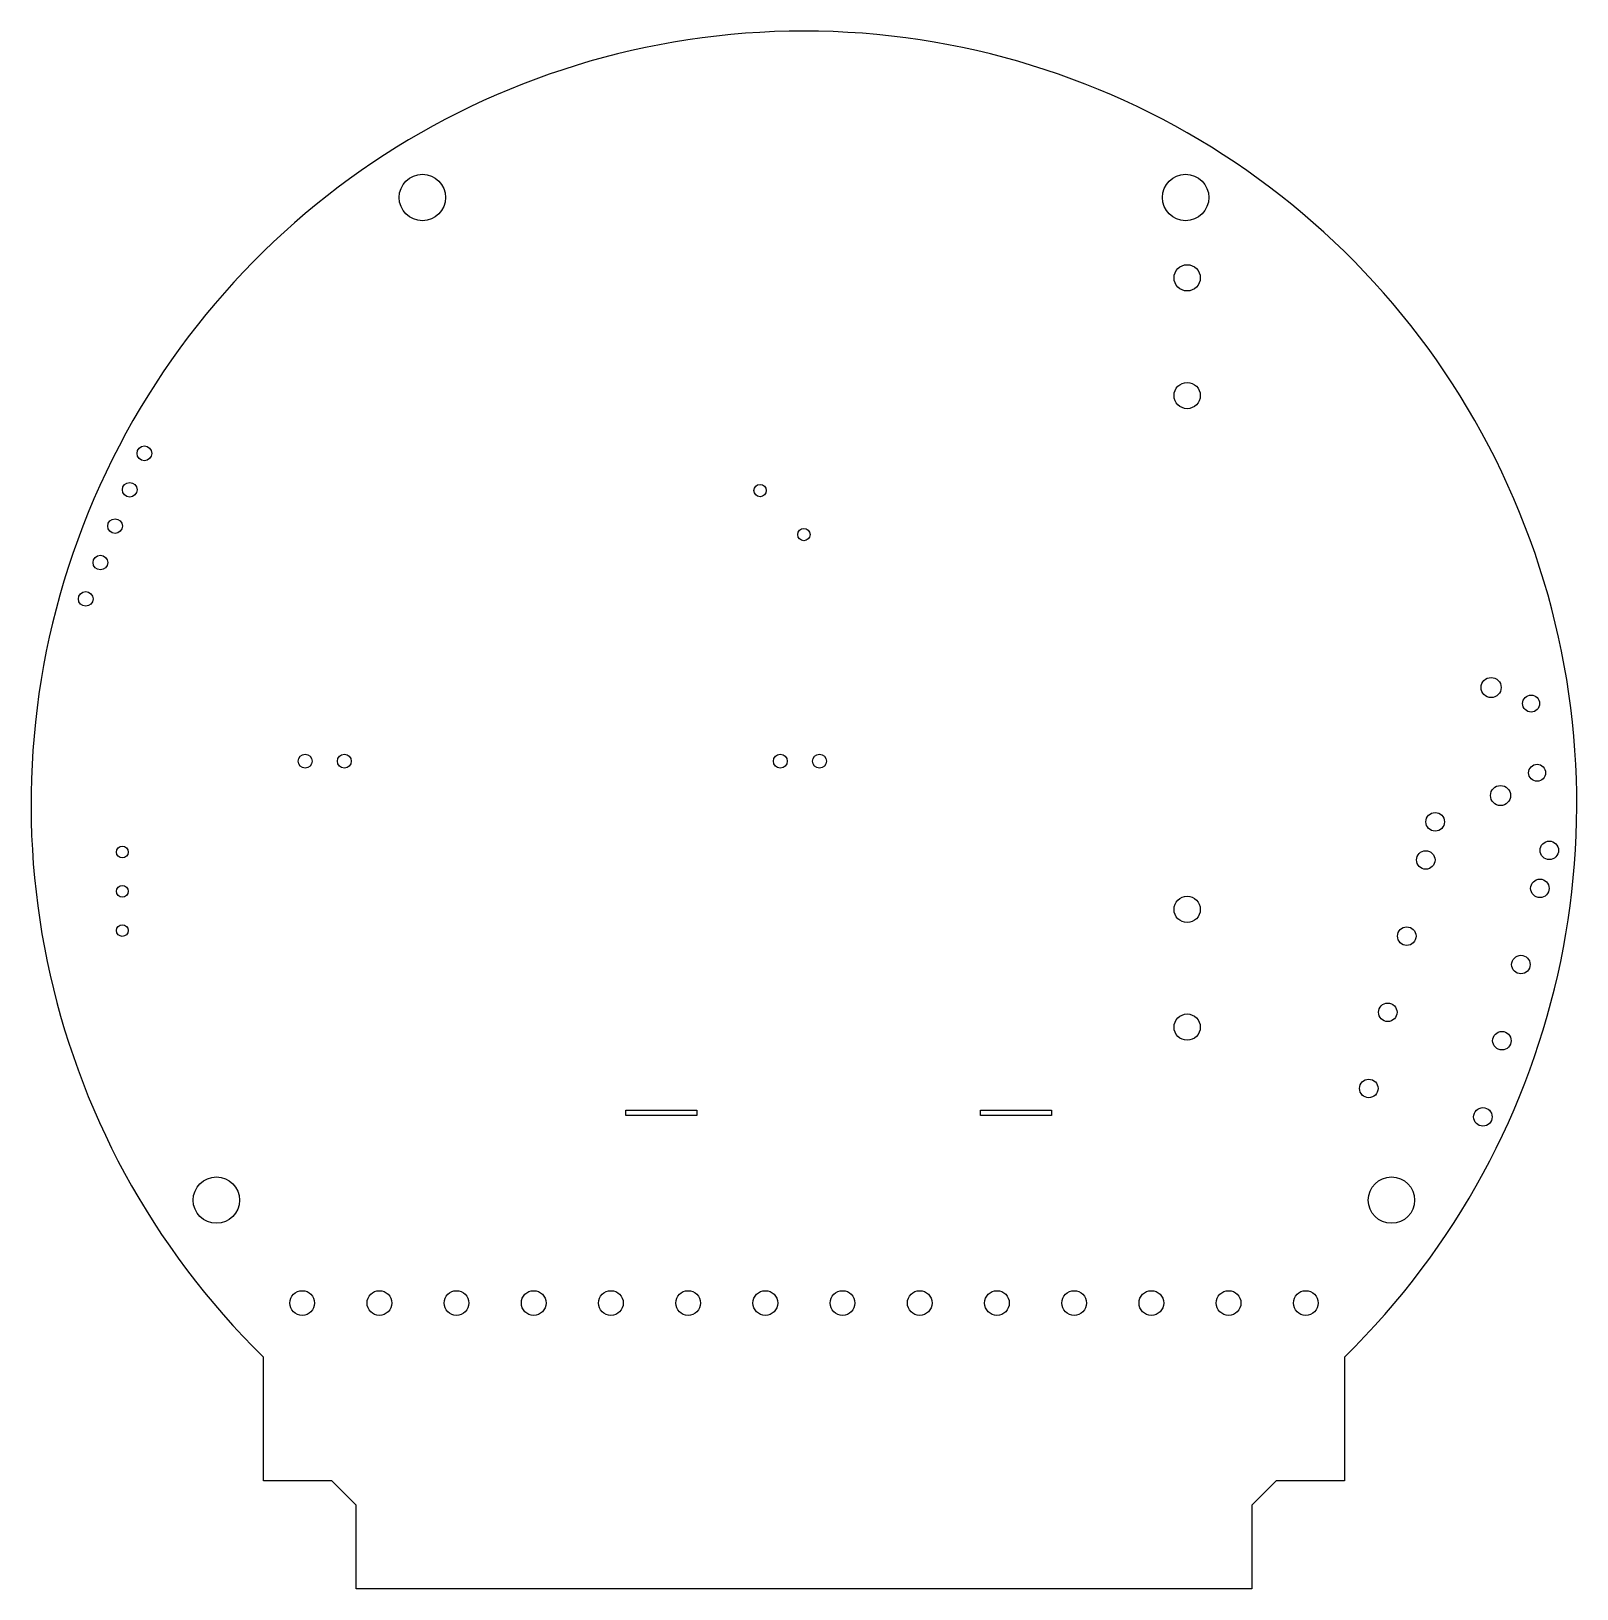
# Model space of a CAD drawing. Header units: millimetres. Extents: x 40 to 140, y 176 to 277.
import ezdxf

# ---------------------------------------------------------------- set-up
doc = ezdxf.new("R2010")
doc.units = ezdxf.units.MM

msp = doc.modelspace()

# ---------------------------------------------------------------- linework, layer by layer
at = {"color": 7, "linetype": 'Continuous', "lineweight": 25}
for p, q in [((78.61, 207.48), (83.2, 207.48)), ((78.61, 207.14), (78.61, 207.48)), ((83.2, 207.14), (78.61, 207.14)), ((83.2, 207.48), (83.2, 207.14)), ((101.58, 207.48), (106.17, 207.48)), ((101.58, 207.14), (101.58, 207.48)), ((106.17, 207.14), (101.58, 207.14)), ((106.17, 207.48), (106.17, 207.14)), ((55.15, 183.49), (55.15, 191.49)), ((125.14, 191.49), (125.14, 183.49)), ((59.56, 183.49), (55.15, 183.49)), ((61.14, 181.91), (59.56, 183.49)), ((120.73, 183.49), (119.14, 181.91)), ((125.14, 183.49), (120.73, 183.49)), ((61.14, 176.49), (61.14, 181.91)), ((119.14, 181.91), (119.14, 176.49)), ((119.14, 176.49), (61.14, 176.49))]:
    msp.add_line(p, q, dxfattribs=at)
for centre, radius in [((65.43, 266.55), 1.5), ((114.86, 266.55), 1.5), ((114.96, 261.35), 0.85), ((114.96, 253.73), 0.85), ((47.43, 249.99), 0.475), ((46.48, 247.63), 0.475), ((87.3, 247.58), 0.4), ((45.53, 245.28), 0.475), ((90.14, 244.73), 0.4), ((44.58, 242.92), 0.475), ((43.63, 240.57), 0.475), ((134.64, 234.83), 0.65), ((137.23, 233.79), 0.55), ((57.84, 230.07), 0.45), ((60.38, 230.07), 0.45), ((88.61, 230.07), 0.45), ((91.15, 230.07), 0.45), ((137.62, 229.31), 0.55), ((135.25, 227.84), 0.65), ((131.02, 226.14), 0.6), ((138.41, 224.29), 0.6), ((46, 224.18), 0.381), ((130.41, 223.67), 0.6), ((46, 221.64), 0.381), ((137.8, 221.83), 0.6), ((114.96, 220.47), 0.85), ((46, 219.1), 0.381), ((129.18, 218.74), 0.6), ((136.57, 216.9), 0.6), ((127.95, 213.81), 0.6), ((114.96, 212.85), 0.85), ((135.34, 211.97), 0.6), ((126.72, 208.88), 0.6), ((134.11, 207.04), 0.6), ((52.09, 201.65), 1.5), ((128.19, 201.65), 1.5), ((57.65, 194.99), 0.8), ((62.65, 194.99), 0.8), ((67.64, 194.99), 0.8), ((72.64, 194.99), 0.8), ((77.64, 194.99), 0.8), ((82.64, 194.99), 0.8), ((87.64, 194.99), 0.8), ((92.64, 194.99), 0.8), ((97.64, 194.99), 0.8), ((102.64, 194.99), 0.8), ((107.64, 194.99), 0.8), ((112.64, 194.99), 0.8), ((117.64, 194.99), 0.8), ((122.64, 194.99), 0.8)]:
    msp.add_circle(centre, radius, dxfattribs=at)
msp.add_arc((90.14, 227.27), 50.05, 314.3714, 225.6286, dxfattribs=at)

doc.saveas('drawing.dxf')
